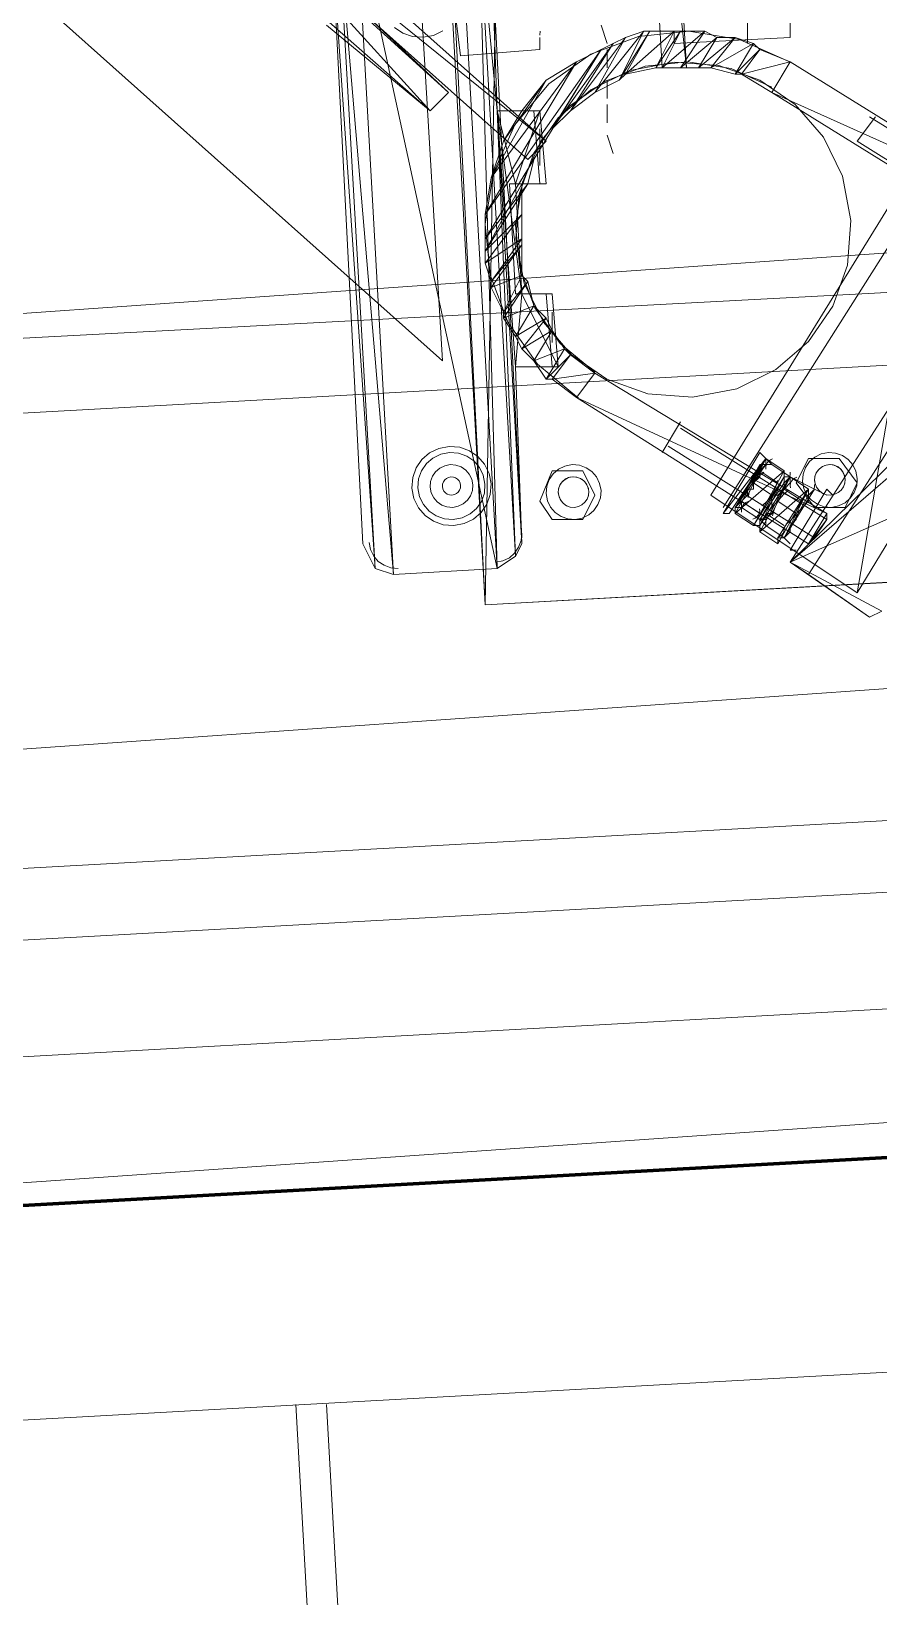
# Paper-space layout '01 Roof Support Layout' of a CAD drawing. Header units: millimetres. Extents: x 5 to 415, y 5 to 292.
# Drawn here: x 243.24 to 251.57, y 56.21 to 71.6 of the extents above; entities that cross this region are included whole.
import ezdxf

# ---------------------------------------------------------------- set-up
doc = ezdxf.new("R2010")
doc.units = ezdxf.units.MM
doc.layers.add('EXISTING', color=7, linetype='Continuous')
doc.layers.add('LOAD_BEARING_WALLS', color=7, linetype='Continuous')

# ---------------------------------------------------------------- blocks, each defined once
blk = doc.blocks.new('SHEET_01')
at = {"layer": 'EXISTING', "color": 254, "linetype": 'Continuous', "lineweight": 13}
for p, q in [((247.7, 65.96), (248.72, 125.66)), ((244.4, 125.42), (247.7, 65.96)), ((247.7, 65.96), (244.4, 125.42)), ((201.5, 109.22), (247.28, 68.36)), ((249.14, 76.46), (249.44, 71.24)), ((249.68, 71.24), (249.14, 76.46)), ((249.44, 71.24), (249.14, 76.46)), ((249.38, 76.46), (249.68, 71.24)), ((249.68, 71.24), (249.38, 76.46)), ((247.28, 68.36), (246.92, 74.48)), ((244.4, 74), (248.3, 70.52)), ((248.3, 70.52), (244.4, 74)), ((244.22, 73.82), (248.12, 70.34)), ((248.3, 70.52), (244.22, 73.82)), ((248.12, 70.34), (244.22, 73.82)), ((247.7, 65.96), (247.34, 73.04)), ((247.16, 70.82), (245.36, 72.8)), ((245.36, 72.8), (247.34, 71)), ((247.82, 66.32), (246.44, 72.68)), ((246.8, 66.26), (246.44, 72.68)), ((246.44, 72.68), (247.82, 66.32)), ((247.46, 72.74), (247.82, 66.32)), ((247.82, 70.82), (247.64, 72.68)), ((247.64, 72.68), (248, 66.44)), ((247.82, 66.32), (247.64, 72.68)), ((245.18, 72.56), (247.16, 70.82)), ((247.16, 70.82), (245.18, 72.56)), ((246.62, 66.32), (246.26, 72.62)), ((246.26, 72.62), (246.8, 66.26)), ((247.76, 72.5), (247.82, 70.82)), ((247.76, 72.5), (248.06, 66.62)), ((246.5, 66.56), (246.2, 72.38)), ((246.2, 72.38), (246.62, 66.32)), ((246.38, 71.9), (247.34, 71)), ((247.46, 71.36), (247.4, 71.84)), ((250.28, 71.48), (250.28, 71.72)), ((250.7, 71.54), (250.7, 71.72)), ((247.16, 70.82), (246.14, 71.66)), ((246.81, 71.639), (246.892, 71.583)), ((246.892, 71.583), (246.987, 71.549)), ((247.194, 71.56), (247.285, 71.605)), ((248.243, 71.602), (248.24, 71.562)), ((249.26, 71.6), (248.78, 71)), ((248.9, 71.48), (248.84, 71.66)), ((249.32, 71.6), (249.02, 71.12)), ((249.02, 71.12), (249.26, 71.6)), ((249.56, 71.6), (249.08, 71.18)), ((249.08, 71.18), (249.32, 71.6)), ((249.08, 71.54), (249.26, 71.6)), ((249.703, 71.6), (249.207, 71.549)), ((249.26, 71.6), (249.32, 71.6)), ((249.32, 71.6), (249.56, 71.6)), ((249.62, 71.6), (249.38, 71.24)), ((249.38, 71.24), (249.56, 71.6)), ((249.86, 71.6), (249.44, 71.24)), ((249.44, 71.24), (249.62, 71.6)), ((249.56, 71.48), (249.56, 71.6)), ((249.56, 71.6), (249.62, 71.6)), ((249.62, 71.24), (249.86, 71.6)), ((249.62, 71.6), (249.86, 71.6)), ((250.203, 71.521), (249.703, 71.6)), ((249.86, 71.6), (249.98, 71.54)), ((246.987, 71.549), (247.092, 71.541)), ((247.092, 71.541), (247.194, 71.56)), ((248.24, 71.42), (247.46, 71.36)), ((247.7, 69.56), (248.84, 71.42)), ((248.84, 71.42), (247.7, 69.8)), ((248.24, 71.54), (248.24, 71.42)), ((248.96, 71.48), (248.36, 70.64)), ((248.36, 70.64), (248.84, 71.42)), ((249.08, 71.54), (248.54, 70.82)), ((248.54, 70.82), (248.96, 71.48)), ((248.96, 71.48), (248.54, 70.82)), ((248.6, 71.3), (248.84, 71.42)), ((249.207, 71.549), (248.74, 71.375)), ((248.78, 71), (249.08, 71.54)), ((248.84, 71.42), (248.96, 71.48)), ((248.9, 71.24), (248.9, 71.42)), ((248.96, 71.48), (249.08, 71.54)), ((250.7, 71.54), (249.56, 71.48)), ((249.98, 71.54), (249.62, 71.24)), ((250.16, 71.54), (249.8, 71.24)), ((249.8, 71.24), (249.98, 71.54)), ((249.92, 71.24), (250.16, 71.54)), ((250.34, 71.48), (249.92, 71.24)), ((249.98, 71.54), (250.16, 71.54)), ((250.16, 71.54), (250.34, 71.48)), ((250.16, 71.18), (250.34, 71.48)), ((250.4, 71.42), (250.16, 71.18)), ((250.68, 71.306), (250.203, 71.521)), ((250.22, 71.18), (250.4, 71.42)), ((250.34, 71.48), (250.4, 71.42)), ((250.4, 71.42), (250.7, 71.3)), ((247.7, 69.8), (248.6, 71.3)), ((248.6, 71.3), (247.76, 70.16)), ((248.3, 71.12), (248.6, 71.3)), ((248.74, 71.375), (248.327, 71.083)), ((249.275, 71.257), (248.88, 71.11)), ((249.559, 71.297), (249.124, 71.214)), ((249.695, 71.3), (249.275, 71.257)), ((250, 71.263), (249.559, 71.297)), ((250.118, 71.233), (249.695, 71.3)), ((250.403, 71.119), (250, 71.263)), ((250.7, 71.3), (250.22, 71.18)), ((250.52, 71), (250.7, 71.3)), ((250.7, 71.3), (252.92, 69.92)), ((247.76, 70.16), (248.3, 71.12)), ((248.3, 71.12), (247.88, 70.52)), ((248.06, 70.82), (248.3, 71.12)), ((248.88, 71.11), (248.531, 70.863)), ((249.124, 71.214), (248.74, 71.026)), ((248.78, 71), (249.02, 71.12)), ((248.9, 70.94), (248.9, 71.12)), ((249.02, 71.12), (249.08, 71.18)), ((249.08, 71.18), (249.38, 71.24)), ((249.38, 71.24), (249.44, 71.24)), ((249.44, 71.24), (249.68, 71.24)), ((249.68, 71.24), (249.44, 71.24)), ((249.44, 71.24), (249.62, 71.24)), ((249.62, 71.24), (249.8, 71.24)), ((249.8, 71.24), (249.92, 71.24)), ((249.92, 71.24), (250.16, 71.18)), ((250.521, 71.051), (250.118, 71.233)), ((250.16, 71.18), (250.22, 71.18)), ((250.22, 71.18), (250.52, 71)), ((250.75, 70.88), (250.403, 71.119)), ((247.34, 71), (247.16, 70.82)), ((248.327, 71.083), (247.994, 70.68)), ((248.74, 71.026), (248.42, 70.75)), ((248.54, 70.82), (248.78, 71)), ((252.92, 69.92), (250.52, 71)), ((250.52, 71), (252.74, 69.62)), ((252.74, 69.62), (250.52, 71)), ((248.06, 66.56), (247.82, 70.82)), ((248, 70.1), (247.82, 70.82)), ((247.82, 70.82), (248.24, 70.82)), ((247.82, 70.82), (248.06, 69.02)), ((248, 68.3), (247.82, 70.82)), ((248, 66.44), (247.82, 70.82)), ((247.82, 70.82), (248.06, 66.56)), ((247.88, 70.52), (248.06, 70.82)), ((248, 70.1), (248.24, 70.82)), ((248.24, 70.82), (248, 70.1)), ((248.24, 70.1), (248.18, 70.82)), ((248.24, 70.82), (248.3, 70.1)), ((248.531, 70.863), (248.249, 70.521)), ((248.36, 70.64), (248.54, 70.82)), ((248.54, 70.82), (248.54, 70.82)), ((248.9, 70.7), (248.9, 70.88)), ((251.026, 70.56), (250.75, 70.88)), ((247.994, 70.68), (247.779, 70.203)), ((248.42, 70.75), (248.181, 70.403)), ((251.54, 70.76), (251.36, 70.52)), ((251.48, 70.76), (252.92, 69.86)), ((247.88, 70.52), (247.76, 70.16)), ((248.249, 70.521), (248.067, 70.118)), ((248.12, 70.34), (248.3, 70.52)), ((248.3, 70.52), (248.12, 70.34)), ((248.24, 70.28), (248.24, 70.64)), ((248.96, 70.4), (248.9, 70.58)), ((249.92, 67.04), (252.14, 70.64)), ((252.14, 70.64), (249.92, 67.04)), ((250.04, 66.92), (252.32, 70.52)), ((251.214, 70.176), (251.026, 70.56)), ((251.36, 66.08), (252.14, 70.64)), ((251.36, 70.52), (252.8, 69.62)), ((247.7, 69.56), (248.18, 70.34)), ((248.181, 70.403), (248.037, 70)), ((248.18, 70.34), (248.12, 70.1)), ((84.92, 57.74), (263.06, 70.22)), ((247.779, 70.203), (247.7, 69.703)), ((253.16, 70.22), (250.7, 66.38)), ((250.7, 66.38), (253.16, 70.22)), ((247.76, 70.16), (247.7, 69.8)), ((247.7, 69.44), (248.06, 70.1)), ((248.06, 70.1), (247.7, 69.44)), ((247.7, 69.44), (248.12, 70.1)), ((248.12, 70.1), (247.7, 69.56)), ((248.3, 70.1), (247.94, 70.1)), ((247.94, 70.1), (248, 69.02)), ((248.067, 70.118), (248, 69.695)), ((248.3, 70.1), (248, 70.1)), ((248.06, 69.02), (248, 70.1)), ((248, 70.1), (248.06, 69.02)), ((248.06, 70.1), (248.06, 69.8)), ((248.12, 70.1), (248.06, 70.1)), ((253.34, 70.1), (250.88, 66.26)), ((251.297, 69.741), (251.214, 70.176)), ((248.037, 70), (248.003, 69.559)), ((247.7, 69.32), (248.06, 69.8)), ((248.06, 69.8), (247.7, 69.44)), ((247.7, 69.8), (247.7, 69.56)), ((248.06, 69.8), (248.06, 69.56)), ((251.263, 69.3), (251.297, 69.741)), ((253.58, 69.74), (251.36, 66.08)), ((247.7, 69.703), (247.751, 69.207)), ((248, 69.695), (248.043, 69.275)), ((248.06, 69.56), (247.7, 69.32)), ((247.7, 69.56), (247.7, 69.44)), ((247.7, 69.44), (247.7, 69.32)), ((247.76, 69.14), (248.06, 69.56)), ((247.76, 69.08), (248.06, 69.5)), ((248.06, 69.5), (247.76, 69.14)), ((248.003, 69.559), (248.086, 69.124)), ((248.06, 69.56), (248.06, 69.5)), ((248.06, 69.5), (248.06, 69.2)), ((253.94, 69.56), (250.7, 66.38)), ((250.7, 66.38), (253.94, 69.56)), ((258.2, 69.38), (241.22, 68.48)), ((247.7, 69.32), (247.76, 69.14)), ((248.043, 69.275), (248.19, 68.88)), ((251.119, 68.897), (251.263, 69.3)), ((247.751, 69.207), (247.925, 68.74)), ((248.06, 69.2), (247.76, 69.08)), ((247.76, 69.14), (247.76, 69.08)), ((247.88, 68.84), (248.06, 69.2)), ((247.88, 68.78), (248.12, 69.14)), ((248.12, 69.14), (247.88, 68.84)), ((248.06, 69.2), (248.12, 69.14)), ((248.086, 69.124), (248.274, 68.74)), ((248.12, 69.14), (248.18, 68.9)), ((247.76, 69.08), (247.88, 68.84)), ((248.06, 69.02), (248, 68.3)), ((248, 69.02), (248.36, 69.02)), ((248.42, 68.3), (248.06, 69.02)), ((248.06, 69.02), (248.36, 69.02)), ((248.36, 68.3), (248.3, 69.02)), ((248.36, 69.02), (248.42, 68.3)), ((248.18, 68.9), (247.88, 68.78)), ((247.88, 68.84), (247.88, 68.78)), ((248, 68.6), (248.18, 68.9)), ((248.18, 68.9), (248.3, 68.78)), ((248.19, 68.88), (248.437, 68.531)), ((248.36, 68.54), (248.36, 68.84)), ((250.88, 68.55), (251.119, 68.897)), ((258.92, 68.72), (240.5, 67.7)), ((247.88, 68.78), (248, 68.6)), ((247.925, 68.74), (248.217, 68.327)), ((248.3, 68.78), (248, 68.6)), ((248.06, 68.48), (248.3, 68.78)), ((248.36, 68.66), (248.06, 68.48)), ((248.18, 68.36), (248.36, 68.66)), ((248.274, 68.74), (248.55, 68.42)), ((248.3, 68.78), (248.36, 68.66)), ((248.36, 68.66), (248.48, 68.48)), ((248, 68.6), (248.06, 68.48)), ((248.437, 68.531), (248.779, 68.249)), ((250.56, 68.274), (250.88, 68.55)), ((248.06, 68.48), (248.18, 68.36)), ((248.48, 68.48), (248.18, 68.36)), ((248.18, 68.36), (248.3, 68.18)), ((248.3, 68.18), (248.48, 68.48)), ((248.54, 68.42), (248.3, 68.18)), ((248.36, 68.18), (248.54, 68.42)), ((248.48, 68.48), (248.54, 68.42)), ((248.54, 68.42), (248.78, 68.24)), ((248.55, 68.42), (248.897, 68.181)), ((248, 68.3), (248.42, 68.3)), ((248.42, 68.3), (248, 68.3)), ((248, 68.3), (248.06, 66.56)), ((248.217, 68.327), (248.62, 67.994)), ((248.3, 68.18), (248.36, 68.18)), ((248.78, 68.24), (248.36, 68.18)), ((248.36, 68.18), (248.6, 68)), ((248.6, 68), (248.78, 68.24)), ((248.78, 68.24), (251.06, 66.86)), ((248.897, 68.181), (249.3, 68.037)), ((250.176, 68.086), (250.56, 68.274)), ((249.3, 68.037), (249.741, 68.003)), ((249.741, 68.003), (250.176, 68.086)), ((251.06, 66.86), (248.6, 68)), ((248.6, 68), (250.88, 66.56)), ((250.88, 66.56), (248.6, 68)), ((250.7, 66.38), (252.5, 67.94)), ((249.62, 67.76), (249.44, 67.46)), ((249.62, 67.7), (251.06, 66.8)), ((247.155, 67.455), (247.079, 67.39)), ((247.246, 67.5), (247.155, 67.455)), ((247.265, 67.443), (247.188, 67.405)), ((247.348, 67.519), (247.246, 67.5)), ((247.352, 67.459), (247.265, 67.443)), ((247.453, 67.511), (247.348, 67.519)), ((247.44, 67.453), (247.352, 67.459)), ((247.52, 67.424), (247.44, 67.453)), ((247.548, 67.477), (247.453, 67.511)), ((247.59, 67.376), (247.52, 67.424)), ((247.63, 67.421), (247.548, 67.477)), ((247.695, 67.345), (247.63, 67.421)), ((249.5, 67.52), (250.94, 66.62)), ((250.04, 66.86), (250.4, 67.46)), ((250.4, 67.46), (250.46, 67.4)), ((250.941, 67.415), (250.889, 67.37)), ((251.004, 67.446), (250.941, 67.415)), ((251.075, 67.46), (251.004, 67.446)), ((251.147, 67.454), (251.075, 67.46)), ((251.213, 67.43), (251.147, 67.454)), ((251.27, 67.391), (251.213, 67.43)), ((247.023, 67.308), (246.989, 67.213)), ((247.079, 67.39), (247.023, 67.308)), ((247.076, 67.28), (247.047, 67.2)), ((247.124, 67.35), (247.076, 67.28)), ((247.188, 67.405), (247.124, 67.35)), ((247.213, 67.27), (247.183, 67.226)), ((247.254, 67.305), (247.213, 67.27)), ((247.303, 67.329), (247.254, 67.305)), ((247.358, 67.34), (247.303, 67.329)), ((247.414, 67.335), (247.358, 67.34)), ((247.466, 67.317), (247.414, 67.335)), ((247.51, 67.286), (247.466, 67.317)), ((247.545, 67.246), (247.51, 67.286)), ((247.645, 67.312), (247.59, 67.376)), ((247.683, 67.235), (247.645, 67.312)), ((247.74, 67.254), (247.695, 67.345)), ((248.36, 67.28), (248.24, 66.98)), ((248.66, 67.28), (248.36, 67.28)), ((248.421, 67.295), (248.369, 67.25)), ((248.484, 67.326), (248.421, 67.295)), ((248.555, 67.34), (248.484, 67.326)), ((248.627, 67.334), (248.555, 67.34)), ((248.693, 67.31), (248.627, 67.334)), ((248.66, 67.28), (248.78, 67.04)), ((248.75, 67.271), (248.693, 67.31)), ((248.795, 67.219), (248.75, 67.271)), ((250.46, 67.4), (250.04, 66.86)), ((250.1, 66.86), (250.46, 67.4)), ((250.46, 67.4), (250.1, 66.86)), ((250.16, 66.86), (250.46, 67.4)), ((250.46, 67.4), (250.16, 66.86)), ((250.46, 67.4), (250.16, 66.92)), ((250.16, 66.92), (250.46, 67.34)), ((250.4, 67.34), (250.16, 66.92)), ((250.46, 67.34), (250.16, 66.92)), ((250.16, 66.92), (250.4, 67.34)), ((250.64, 67.28), (250.16, 66.86)), ((250.4, 67.28), (250.22, 67.04)), ((250.4, 67.28), (250.28, 67.04)), ((250.34, 66.74), (250.64, 67.28)), ((250.46, 67.4), (250.4, 67.28)), ((250.4, 67.28), (250.46, 67.34)), ((250.46, 67.34), (250.4, 67.34)), ((250.4, 67.22), (250.4, 67.28)), ((250.4, 67.28), (250.58, 67.16)), ((250.44, 67.265), (250.401, 67.233)), ((250.52, 67.34), (250.46, 67.4)), ((250.46, 67.4), (250.64, 67.28)), ((250.46, 67.34), (250.46, 67.4)), ((250.46, 67.34), (250.52, 67.34)), ((250.464, 67.338), (250.46, 67.316)), ((250.46, 67.316), (250.462, 67.294)), ((250.474, 67.358), (250.464, 67.338)), ((250.487, 67.374), (250.474, 67.358)), ((250.505, 67.388), (250.487, 67.374)), ((250.526, 67.397), (250.505, 67.388)), ((250.52, 67.34), (250.7, 67.22)), ((250.64, 67.28), (250.64, 67.22)), ((250.7, 67.244), (250.699, 67.266)), ((250.88, 67.4), (250.76, 67.16)), ((250.85, 67.313), (250.826, 67.247)), ((250.889, 67.37), (250.85, 67.313)), ((251.18, 67.4), (250.88, 67.4)), ((250.956, 67.258), (250.943, 67.222)), ((250.963, 67.27), (250.946, 67.233)), ((250.978, 67.29), (250.956, 67.258)), ((250.988, 67.3), (250.963, 67.27)), ((251.007, 67.315), (250.978, 67.29)), ((251.019, 67.322), (250.988, 67.3)), ((251.042, 67.332), (251.007, 67.315)), ((251.055, 67.336), (251.019, 67.322)), ((251.082, 67.34), (251.042, 67.332)), ((251.094, 67.34), (251.055, 67.336)), ((251.122, 67.337), (251.082, 67.34)), ((251.133, 67.334), (251.094, 67.34)), ((251.158, 67.323), (251.122, 67.337)), ((251.17, 67.317), (251.133, 67.334)), ((251.19, 67.302), (251.158, 67.323)), ((251.2, 67.292), (251.17, 67.317)), ((251.18, 67.4), (251.36, 67.16)), ((251.215, 67.273), (251.19, 67.302)), ((251.222, 67.261), (251.2, 67.292)), ((251.232, 67.238), (251.215, 67.273)), ((251.236, 67.225), (251.222, 67.261)), ((251.315, 67.339), (251.27, 67.391)), ((251.346, 67.276), (251.315, 67.339)), ((251.36, 67.205), (251.346, 67.276)), ((246.989, 67.213), (246.981, 67.108)), ((246.981, 67.108), (247, 67.006)), ((247.047, 67.2), (247.04, 67.112)), ((247.04, 67.112), (247.057, 67.025)), ((247.165, 67.175), (247.16, 67.118)), ((247.16, 67.118), (247.171, 67.063)), ((247.183, 67.226), (247.165, 67.175)), ((247.282, 67.149), (247.28, 67.125)), ((247.28, 67.125), (247.285, 67.101)), ((247.29, 67.171), (247.282, 67.149)), ((247.303, 67.19), (247.29, 67.171)), ((247.32, 67.205), (247.303, 67.19)), ((247.341, 67.215), (247.32, 67.205)), ((247.365, 67.22), (247.341, 67.215)), ((247.389, 67.218), (247.365, 67.22)), ((247.411, 67.21), (247.389, 67.218)), ((247.43, 67.197), (247.411, 67.21)), ((247.445, 67.18), (247.43, 67.197)), ((247.455, 67.159), (247.445, 67.18)), ((247.45, 67.089), (247.458, 67.111)), ((247.46, 67.135), (247.455, 67.159)), ((247.458, 67.111), (247.46, 67.135)), ((247.569, 67.197), (247.545, 67.246)), ((247.58, 67.142), (247.569, 67.197)), ((247.575, 67.085), (247.58, 67.142)), ((247.699, 67.148), (247.683, 67.235)), ((247.693, 67.06), (247.699, 67.148)), ((247.759, 67.152), (247.74, 67.254)), ((247.751, 67.047), (247.759, 67.152)), ((248.306, 67.127), (248.3, 67.055)), ((248.33, 67.193), (248.306, 67.127)), ((248.369, 67.25), (248.33, 67.193)), ((248.426, 67.113), (248.42, 67.074)), ((248.423, 67.102), (248.42, 67.062)), ((248.436, 67.138), (248.423, 67.102)), ((248.443, 67.15), (248.426, 67.113)), ((248.458, 67.17), (248.436, 67.138)), ((248.468, 67.18), (248.443, 67.15)), ((248.487, 67.195), (248.458, 67.17)), ((248.499, 67.202), (248.468, 67.18)), ((248.522, 67.212), (248.487, 67.195)), ((248.535, 67.216), (248.499, 67.202)), ((248.562, 67.22), (248.522, 67.212)), ((248.574, 67.22), (248.535, 67.216)), ((248.602, 67.217), (248.562, 67.22)), ((248.613, 67.214), (248.574, 67.22)), ((248.638, 67.204), (248.602, 67.217)), ((248.65, 67.197), (248.613, 67.214)), ((248.67, 67.182), (248.638, 67.204)), ((248.68, 67.172), (248.65, 67.197)), ((248.695, 67.153), (248.67, 67.182)), ((248.702, 67.141), (248.68, 67.172)), ((248.712, 67.118), (248.695, 67.153)), ((248.716, 67.105), (248.702, 67.141)), ((248.72, 67.078), (248.712, 67.118)), ((248.72, 67.066), (248.716, 67.105)), ((248.826, 67.156), (248.795, 67.219)), ((248.84, 67.085), (248.826, 67.156)), ((250.315, 67.112), (250.298, 67.066)), ((250.339, 67.156), (250.315, 67.112)), ((250.368, 67.196), (250.339, 67.156)), ((250.34, 67.16), (250.4, 67.22)), ((250.34, 66.74), (250.64, 67.22)), ((250.64, 67.22), (250.34, 66.74)), ((250.52, 67.04), (250.34, 67.16)), ((250.34, 67.1), (250.34, 67.16)), ((250.401, 67.233), (250.368, 67.196)), ((250.4, 66.68), (250.7, 67.22)), ((250.64, 67.22), (250.4, 66.74)), ((250.4, 66.74), (250.7, 67.22)), ((250.7, 67.22), (250.4, 66.74)), ((250.7, 67.22), (250.4, 66.68)), ((250.4, 66.74), (250.64, 67.22)), ((250.64, 67.22), (250.4, 66.8)), ((250.4, 66.8), (250.64, 67.16)), ((250.64, 67.16), (250.4, 66.8)), ((250.545, 67.088), (250.562, 67.134)), ((250.562, 67.134), (250.574, 67.183)), ((250.634, 67.163), (250.655, 67.172)), ((250.7, 67.22), (250.64, 67.16)), ((250.64, 67.1), (250.7, 67.22)), ((250.7, 67.22), (250.64, 67.1)), ((250.7, 67.22), (250.64, 67.22)), ((250.64, 67.16), (250.64, 67.22)), ((250.64, 67.16), (250.64, 67.1)), ((250.7, 67.16), (250.64, 67.1)), ((250.655, 67.172), (250.673, 67.186)), ((250.673, 67.186), (250.686, 67.202)), ((250.686, 67.202), (250.696, 67.222)), ((250.696, 67.222), (250.7, 67.244)), ((250.94, 67.1), (250.7, 67.22)), ((250.7, 67.22), (250.7, 67.16)), ((250.7, 67.22), (250.88, 67.1)), ((250.704, 67.158), (250.7, 67.136)), ((250.7, 67.136), (250.702, 67.113)), ((250.714, 67.178), (250.704, 67.158)), ((250.727, 67.194), (250.714, 67.178)), ((250.745, 67.208), (250.727, 67.194)), ((250.766, 67.217), (250.745, 67.208)), ((250.76, 67.16), (250.94, 66.92)), ((250.826, 67.247), (250.82, 67.175)), ((250.82, 67.175), (250.834, 67.104)), ((250.834, 67.104), (250.865, 67.041)), ((250.926, 67.082), (250.936, 67.102)), ((250.936, 67.102), (250.94, 67.124)), ((250.94, 67.124), (250.939, 67.146)), ((250.946, 67.233), (250.94, 67.194)), ((250.943, 67.222), (250.94, 67.182)), ((250.94, 67.194), (250.944, 67.155)), ((250.94, 67.182), (250.948, 67.142)), ((250.944, 67.155), (250.958, 67.119)), ((250.948, 67.142), (250.965, 67.107)), ((250.958, 67.119), (250.98, 67.088)), ((250.965, 67.107), (250.99, 67.078)), ((251.202, 67.09), (251.224, 67.122)), ((251.224, 67.122), (251.237, 67.158)), ((251.24, 67.198), (251.232, 67.238)), ((251.234, 67.147), (251.24, 67.186)), ((251.24, 67.186), (251.236, 67.225)), ((251.237, 67.158), (251.24, 67.198)), ((251.36, 67.16), (251.24, 66.92)), ((251.33, 67.067), (251.354, 67.133)), ((251.354, 67.133), (251.36, 67.205)), ((247, 67.006), (247.045, 66.915)), ((247.057, 67.025), (247.095, 66.948)), ((247.095, 66.948), (247.15, 66.884)), ((247.171, 67.063), (247.195, 67.014)), ((247.195, 67.014), (247.23, 66.973)), ((247.23, 66.973), (247.274, 66.943)), ((247.285, 67.101), (247.295, 67.08)), ((247.295, 67.08), (247.31, 67.063)), ((247.31, 67.063), (247.329, 67.05)), ((247.329, 67.05), (247.351, 67.042)), ((247.351, 67.042), (247.375, 67.04)), ((247.375, 67.04), (247.399, 67.045)), ((247.399, 67.045), (247.42, 67.055)), ((247.42, 67.055), (247.437, 67.07)), ((247.437, 67.07), (247.45, 67.089)), ((247.437, 66.931), (247.486, 66.955)), ((247.486, 66.955), (247.526, 66.99)), ((247.526, 66.99), (247.557, 67.034)), ((247.557, 67.034), (247.575, 67.085)), ((247.616, 66.91), (247.664, 66.979)), ((247.661, 66.87), (247.717, 66.952)), ((247.664, 66.979), (247.693, 67.06)), ((247.717, 66.952), (247.751, 67.047)), ((248.24, 66.98), (248.36, 66.8)), ((248.3, 67.055), (248.314, 66.984)), ((248.314, 66.984), (248.345, 66.921)), ((248.42, 67.074), (248.424, 67.035)), ((248.42, 67.062), (248.428, 67.022)), ((248.424, 67.035), (248.438, 66.999)), ((248.428, 67.022), (248.445, 66.987)), ((248.438, 66.999), (248.46, 66.968)), ((248.445, 66.987), (248.47, 66.958)), ((248.46, 66.968), (248.49, 66.943)), ((248.47, 66.958), (248.502, 66.936)), ((248.653, 66.945), (248.682, 66.97)), ((248.78, 67.04), (248.66, 66.8)), ((248.682, 66.97), (248.703, 67.002)), ((248.703, 67.002), (248.717, 67.038)), ((248.714, 67.027), (248.72, 67.066)), ((248.717, 67.038), (248.72, 67.078)), ((248.81, 66.947), (248.834, 67.013)), ((248.834, 67.013), (248.84, 67.085)), ((251.36, 66.08), (249.92, 67.04)), ((249.92, 67.04), (251.36, 66.08)), ((250.28, 67.04), (250.16, 66.92)), ((250.22, 66.98), (250.28, 67.04)), ((250.22, 66.92), (250.22, 66.98)), ((250.22, 66.98), (250.4, 66.86)), ((250.247, 66.954), (250.234, 66.938)), ((250.265, 66.968), (250.247, 66.954)), ((250.286, 66.977), (250.265, 66.968)), ((250.28, 67.04), (250.28, 67.1)), ((250.28, 67.1), (250.34, 67.1)), ((250.298, 67.066), (250.286, 67.017)), ((250.88, 67.1), (250.4, 66.68)), ((250.42, 66.935), (250.459, 66.967)), ((250.459, 66.967), (250.492, 67.004)), ((250.492, 67.004), (250.521, 67.044)), ((250.64, 67.1), (250.52, 66.86)), ((250.58, 67.04), (250.52, 67.04)), ((250.52, 67.04), (250.52, 66.98)), ((250.52, 66.98), (250.52, 66.86)), ((250.52, 66.92), (250.58, 66.98)), ((250.521, 67.044), (250.545, 67.088)), ((250.579, 66.976), (250.555, 66.932)), ((250.608, 67.016), (250.579, 66.976)), ((250.64, 67.1), (250.58, 67.04)), ((250.58, 67.04), (250.64, 67.1)), ((250.58, 66.62), (250.88, 67.1)), ((250.88, 67.1), (250.58, 66.62)), ((250.58, 66.56), (250.88, 67.1)), ((250.88, 67.1), (250.58, 66.56)), ((250.58, 66.98), (250.58, 67.04)), ((250.58, 66.98), (250.76, 66.86)), ((250.641, 67.053), (250.608, 67.016)), ((250.94, 67.1), (250.64, 66.62)), ((250.88, 67.1), (250.64, 66.62)), ((250.64, 67.1), (250.82, 66.98)), ((250.64, 66.62), (250.88, 67.04)), ((250.88, 67.04), (250.64, 66.62)), ((250.68, 67.085), (250.641, 67.053)), ((252.32, 67.1), (250.7, 66.38)), ((251.06, 67.1), (250.7, 66.5)), ((250.785, 66.908), (250.802, 66.954)), ((250.802, 66.954), (250.814, 67.003)), ((250.82, 66.92), (250.88, 66.98)), ((250.865, 67.041), (250.91, 66.989)), ((250.874, 67.043), (250.895, 67.052)), ((250.88, 67.04), (250.94, 67.1)), ((250.88, 67.04), (250.88, 67.1)), ((250.88, 66.98), (250.88, 67.04)), ((250.895, 67.052), (250.913, 67.065)), ((250.91, 66.989), (250.967, 66.95)), ((250.913, 67.065), (250.926, 67.082)), ((251.06, 67.04), (250.94, 67.1)), ((250.967, 66.95), (251.033, 66.926)), ((250.98, 67.088), (251.01, 67.063)), ((250.99, 67.078), (251.022, 67.056)), ((251.01, 67.063), (251.047, 67.046)), ((251.022, 67.056), (251.058, 67.043)), ((251.058, 67.043), (251.098, 67.04)), ((251.12, 67.04), (251.06, 67.1)), ((251.098, 67.04), (251.138, 67.048)), ((251.138, 67.048), (251.173, 67.065)), ((251.173, 67.065), (251.202, 67.09)), ((251.176, 66.934), (251.239, 66.965)), ((251.239, 66.965), (251.291, 67.01)), ((251.291, 67.01), (251.33, 67.067)), ((247.045, 66.915), (247.11, 66.839)), ((247.11, 66.839), (247.192, 66.783)), ((247.15, 66.884), (247.219, 66.836)), ((247.219, 66.836), (247.3, 66.807)), ((247.274, 66.943), (247.325, 66.925)), ((247.3, 66.807), (247.388, 66.8)), ((247.325, 66.925), (247.382, 66.92)), ((247.382, 66.92), (247.437, 66.931)), ((247.388, 66.8), (247.475, 66.817)), ((247.475, 66.817), (247.552, 66.855)), ((247.494, 66.76), (247.585, 66.805)), ((247.552, 66.855), (247.616, 66.91)), ((247.585, 66.805), (247.661, 66.87)), ((248.345, 66.921), (248.39, 66.869)), ((248.66, 66.8), (248.36, 66.8)), ((248.39, 66.869), (248.447, 66.83)), ((248.447, 66.83), (248.513, 66.806)), ((248.49, 66.943), (248.527, 66.926)), ((248.502, 66.936), (248.538, 66.923)), ((248.513, 66.806), (248.585, 66.8)), ((248.538, 66.923), (248.578, 66.92)), ((248.578, 66.92), (248.618, 66.928)), ((248.585, 66.8), (248.656, 66.814)), ((248.618, 66.928), (248.653, 66.945)), ((248.656, 66.814), (248.719, 66.845)), ((248.719, 66.845), (248.771, 66.89)), ((248.771, 66.89), (248.81, 66.947)), ((250.04, 66.86), (250.1, 66.86)), ((250.16, 66.92), (250.22, 66.92)), ((250.16, 66.92), (250.16, 66.86)), ((250.16, 66.92), (250.16, 66.92)), ((250.16, 66.86), (250.34, 66.74)), ((250.4, 66.8), (250.22, 66.92)), ((250.224, 66.918), (250.22, 66.896)), ((250.22, 66.896), (250.221, 66.874)), ((250.234, 66.938), (250.224, 66.918)), ((250.334, 66.803), (250.355, 66.812)), ((250.355, 66.812), (250.373, 66.826)), ((250.373, 66.826), (250.386, 66.842)), ((250.386, 66.842), (250.396, 66.862)), ((250.396, 66.862), (250.4, 66.884)), ((250.4, 66.884), (250.398, 66.906)), ((250.52, 66.86), (250.4, 66.8)), ((250.46, 66.8), (250.4, 66.8)), ((250.4, 66.8), (250.46, 66.74)), ((250.4, 66.8), (250.4, 66.74)), ((250.46, 66.8), (250.46, 66.86)), ((250.46, 66.86), (250.52, 66.86)), ((250.52, 66.86), (250.46, 66.86)), ((250.46, 66.86), (250.46, 66.8)), ((250.46, 66.86), (250.64, 66.74)), ((250.46, 66.74), (250.46, 66.8)), ((250.464, 66.798), (250.46, 66.776)), ((250.474, 66.818), (250.464, 66.798)), ((250.487, 66.834), (250.474, 66.818)), ((250.505, 66.848), (250.487, 66.834)), ((250.526, 66.857), (250.505, 66.848)), ((250.52, 66.86), (250.52, 66.92)), ((250.538, 66.886), (250.526, 66.837)), ((250.555, 66.932), (250.538, 66.886)), ((250.699, 66.787), (250.732, 66.824)), ((250.76, 66.8), (250.7, 66.74)), ((250.732, 66.824), (250.761, 66.864)), ((250.76, 66.86), (250.82, 66.92)), ((250.76, 66.86), (250.76, 66.8)), ((250.761, 66.864), (250.785, 66.908)), ((250.88, 66.56), (251.06, 66.86)), ((251.06, 66.86), (250.88, 66.56)), ((251.06, 66.8), (250.88, 66.56)), ((251.24, 66.92), (250.94, 66.92)), ((250.94, 66.62), (251.06, 66.8)), ((251.06, 66.8), (250.94, 66.62)), ((251.033, 66.926), (251.105, 66.92)), ((251.06, 66.86), (251.06, 66.8)), ((251.105, 66.92), (251.176, 66.934)), ((247.192, 66.783), (247.287, 66.749)), ((247.287, 66.749), (247.392, 66.741)), ((247.392, 66.741), (247.494, 66.76)), ((248.054, 66.593), (248.06, 66.665)), ((250.34, 66.74), (250.34, 66.74)), ((250.4, 66.74), (250.34, 66.74)), ((250.4, 66.74), (250.4, 66.74)), ((250.4, 66.68), (250.4, 66.74)), ((250.4, 66.68), (250.58, 66.56)), ((250.46, 66.776), (250.462, 66.754)), ((250.64, 66.62), (250.46, 66.74)), ((250.595, 66.632), (250.613, 66.646)), ((250.613, 66.646), (250.626, 66.662)), ((250.626, 66.662), (250.636, 66.682)), ((250.636, 66.682), (250.64, 66.704)), ((250.64, 66.704), (250.639, 66.726)), ((250.7, 66.68), (250.64, 66.62)), ((250.66, 66.755), (250.699, 66.787)), ((250.7, 66.74), (250.7, 66.68)), ((246.62, 66.32), (246.5, 66.56)), ((246.56, 66.575), (246.574, 66.504)), ((246.574, 66.504), (246.605, 66.441)), ((247.991, 66.47), (248.03, 66.527)), ((248.06, 66.56), (248, 66.44)), ((248.03, 66.527), (248.054, 66.593)), ((250.574, 66.623), (250.595, 66.632)), ((250.58, 66.62), (250.58, 66.62)), ((250.64, 66.62), (250.58, 66.62)), ((250.58, 66.62), (250.58, 66.56)), ((250.58, 66.56), (250.58, 66.56)), ((250.64, 66.62), (250.7, 66.56)), ((250.64, 66.62), (250.64, 66.62)), ((250.7, 66.5), (250.76, 66.5)), ((250.88, 66.56), (250.94, 66.62)), ((250.94, 66.62), (250.88, 66.56)), ((246.605, 66.441), (246.65, 66.389)), ((246.65, 66.389), (246.707, 66.35)), ((246.707, 66.35), (246.773, 66.326)), ((247.805, 66.38), (247.876, 66.394)), ((248, 66.44), (247.82, 66.32)), ((247.876, 66.394), (247.939, 66.425)), ((247.939, 66.425), (247.991, 66.47)), ((251.48, 65.84), (250.7, 66.38)), ((250.7, 66.38), (251.6, 65.9)), ((250.88, 66.26), (250.7, 66.38)), ((246.8, 66.26), (246.62, 66.32)), ((246.773, 66.326), (246.845, 66.32)), ((247.82, 66.32), (246.8, 66.26)), ((252.02, 66.2), (247.7, 65.96)), ((251.96, 66.2), (247.7, 65.96)), ((251.48, 65.84), (250.88, 66.26)), ((251.6, 65.9), (251.48, 65.84)), ((259.1, 65.66), (80.96, 53.18)), ((263.96, 64.52), (93.62, 55.1)), ((264.68, 63.86), (92.96, 54.32)), ((265.88, 62.78), (91.88, 53.12)), ((77, 48.68), (272.12, 62.3)), ((267.38, 61.4), (90.56, 51.62)), ((269.66, 59.42), (88.52, 49.34)), ((246.56, 45.32), (245.84, 58.1)), ((246.86, 45.38), (246.14, 58.1))]:
    blk.add_line(p, q, dxfattribs=at)
at = {"layer": 'LOAD_BEARING_WALLS', "color": 7, "linetype": 'Continuous', "lineweight": 70}
blk.add_line((267.44, 61.4), (90.56, 51.62), dxfattribs=at)

psp = doc.layouts.new('01 Roof Support Layout')

# ---------------------------------------------------------------- block references
psp.add_blockref('SHEET_01', (0, 0))

doc.saveas('drawing.dxf')
